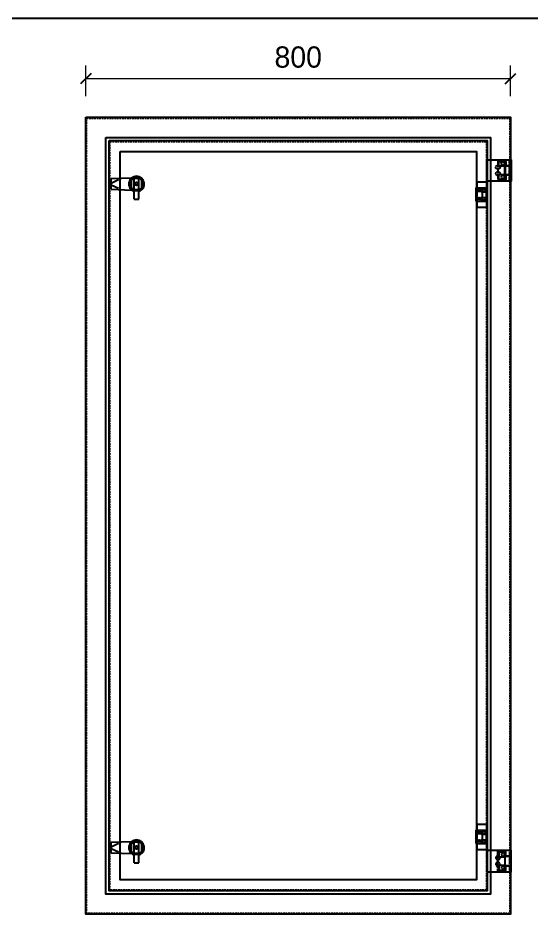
# Model space of a CAD drawing. Header units: millimetres. Extents: x 0 to 3953, y 0 to 2795.
# Drawn here: x 1174 to 2141, y 1088 to 2795 of the extents above; entities that cross this region are included whole.
import ezdxf

# ---------------------------------------------------------------- set-up
doc = ezdxf.new("R2010")
doc.units = ezdxf.units.MM
doc.linetypes.add('HIDDEN2', pattern=[4.7625, 3.175, -1.5875])
doc.layers.add('DIM', color=253, linetype='Continuous')
doc.layers.add('HEATER', color=1, linetype='Continuous')
doc.styles.add('Arial', font='arial.ttf')
doc.dimstyles.new('Dim-40', dxfattribs={"dimtxt": 40, "dimasz": 20, "dimexe": 25, "dimexo": 40, "dimgap": 20, "dimtad": 1, "dimdec": 0, "dimtxsty": 'Standard', "dimblk": 'OBLIQUE', "dimcen": 15, "dimclrd": 5, "dimclre": 5, "dimclrt": 3, "dimazin": 3, "dimtfac": 1, "dimtdec": 0, "dimtmove": 0, "dimatfit": 3, "dimldrblk": 'ARCHTICK', "dimlwd": 9, "dimlwe": 9})

# ---------------------------------------------------------------- blocks, each defined once
blk = doc.blocks.new('HL044-1.3-C')
at = {"color": 1, "linetype": 'HIDDEN2', "ltscale": 0.5}
for p, q in [((-25, 40), (-25, 0)), ((-3, 0), (-3, 40))]:
    blk.add_line(p, q, dxfattribs=at)
at = {"color": 1}
for p, q in [((-12, 29), (0, 29)), ((-12, 11), (-12, 29)), ((-11, 28.5), (0, 28.5)), ((-11, 28.5), (-11, 11.5)), ((0, 11), (-12, 11)), ((0, 11.5), (-11, 11.5))]:
    blk.add_line(p, q, dxfattribs=at)
blk.add_lwpolyline([(-46, 40), (0, 40), (0, 0), (-46, 0)], close=True, dxfattribs=at)
at = {"color": 1, "linetype": 'HIDDEN2', "ltscale": 0.5}
for centre, radius in [((-15.5, 32.5), 3), ((-25, 26), 4), ((-25, 14), 4), ((-15.5, 7.5), 3)]:
    blk.add_circle(centre, radius, dxfattribs=at)
blk = doc.blocks.new('SDGFGHGHG')
at = {"layer": 'HEATER'}
for p, q in [((860935.9, 570742), (860935.9, 570784.3)), ((860944.9, 570742), (860944.9, 570784.3)), ((860892.9, 570780.5), (860931.6, 570782)), ((860892.9, 570760.5), (860892.9, 570780.5)), ((860892.9, 570771.9), (860906.3, 570778.7)), ((860892.9, 570769.1), (860906.3, 570762.4)), ((860937.5, 570771.3), (860939.5, 570771.3)), ((860937.5, 570769.8), (860939.5, 570769.8)), ((860939.5, 570773.5), (860939.5, 570771.3)), ((860939.5, 570769.8), (860939.5, 570767.6)), ((860941.3, 570773.5), (860941.3, 570771.3)), ((860941.3, 570771.3), (860943.4, 570771.3)), ((860941.3, 570769.8), (860941.3, 570767.6)), ((860941.3, 570769.8), (860943.4, 570769.8)), ((860892.9, 570760.5), (860931.6, 570759.1)), ((860935.9, 570742), (860944.9, 570742))]:
    blk.add_line(p, q, dxfattribs=at)
blk.add_circle((860940.4, 570770.5), 3.08, dxfattribs=at)
blk.add_arc((860940.4, 570770.5), 14.5, 288.08, 251.92, dxfattribs=at)
blk = doc.blocks.new('SĐFHGGH')
at = {"layer": 'HEATER'}
for points in [[(860943.4, 570717), (860943.4, 570718.4), (860937.4, 570718.4), (860937.4, 570717)], [(860928.8, 570702.4), (860927.4, 570702.4), (860927.4, 570708.4), (860928.8, 570708.4)], [(860952.1, 570702.4), (860953.4, 570702.4), (860953.4, 570708.4), (860952.1, 570708.4)], [(860943.4, 570693.8), (860943.4, 570692.4), (860937.4, 570692.4), (860937.4, 570693.8)]]:
    blk.add_lwpolyline(points, dxfattribs=at)
for start, end in [(104.4775, 165.5225), (14.4775, 75.5225), (194.4775, 255.5225), (284.4775, 345.5225)]:
    blk.add_arc((860940.4, 570705.4), 12, start, end, dxfattribs=at)
blk = doc.blocks.new('MS722')
for name, p in [('SDGFGHGHG', (-860940.4, -570770.5)), ('SĐFHGGH', (-860940.4, -570705.4))]:
    blk.add_blockref(name, p)
blk = doc.blocks.new('*D3')
at = {"color": 0, "linetype": 'ByBlock', "lineweight": -2}
for p, q in [((1311.1, 2691.2), (1291.1, 2671.2)), ((2091.1, 2671.2), (2111.1, 2691.2))]:
    blk.add_line(p, q, dxfattribs=at)
at = {"layer": 'Defpoints', "color": 0, "transparency": 16777216}
for p in [(2101.1, 2681.2), (1301.1, 2608.5), (2101.1, 2608.5)]:
    blk.add_point(p, dxfattribs=at)
at = {"layer": 'DIM', "color": 5, "lineweight": 9, "transparency": 16777216}
for p, q in [((1301.1, 2648.5), (1301.1, 2706.2)), ((2101.1, 2648.5), (2101.1, 2706.2)), ((1301.1, 2681.2), (2101.1, 2681.2))]:
    blk.add_line(p, q, dxfattribs=at)
at = {"layer": 'DIM', "color": 3, "transparency": 16777216, "insert": (1701.1, 2721.6), "char_height": 40, "attachment_point": 5}
blk.add_mtext('800', dxfattribs=at)
blk = doc.blocks.new('_ArchTick')
at = {"color": 0, "const_width": 0.15}
blk.add_lwpolyline([(-0.5, -0.5), (0.5, 0.5)], dxfattribs=at)
blk = doc.blocks.new('_Oblique')
at = {"color": 0, "linetype": 'ByBlock', "lineweight": -2}
blk.add_line((-0.5, -0.5), (0.5, 0.5), dxfattribs=at)
blk = doc.blocks.new('KHUNG CHUẨN')
at = {"color": 7}
blk.add_lwpolyline([(16919.2, -26555.2), (19889.2, -26555.2), (19889.2, -28655.2), (16919.2, -28655.2)], close=True, dxfattribs=at)
at = {"color": 3, "style": 'Arial'}
for tag, p in [('#01', (17055.6, -28580.1)), ('#02', (17431.4, -28580.1)), ('#03', (18030.6, -28580.1)), ('#08', (18751.7, -28580.1)), ('#10', (19064.8, -28580.1)), ('#11', (19060.3, -28625.7)), ('#04', (17024.8, -28634.6)), ('#05', (17308.5, -28633)), ('#06', (17632.7, -28633.7)), ('#07', (18002, -28634.7)), ('#09', (18753.8, -28632.6)), ('#12', (19806.5, -28628.9))]:
    blk.add_attdef(tag, p, '', height=20, dxfattribs=at)
blk = doc.blocks.new('ovan6x9')
at = {"color": 2}
for p, q in [((2, 6), (8, 6)), ((2, 0), (8, 0))]:
    blk.add_line(p, q, dxfattribs=at)
for centre, start, end in [((2, 3), 90, 270), ((8, 3), 270, 90)]:
    blk.add_arc(centre, 3, start, end, dxfattribs=at)
blk = doc.blocks.new('HL036-1-1')
at = {"color": 1}
blk.add_line((9.5, 36.2), (9.5, 12.2), dxfattribs=at)
for points in [[(-2.5, 12.2), (17.5, 12.2), (17.5, 36.2), (-2.5, 36.2)], [(0, 48.5), (17.5, 48.5), (17.5, 0), (0, 0)]]:
    blk.add_lwpolyline(points, close=True, dxfattribs=at)
for centre, radius in [((12.7, 32.5), 2.5), ((3.5, 31.8), 2), ((3.5, 16.8), 2), ((12.7, 16), 2.5)]:
    blk.add_circle(centre, radius, dxfattribs=at)

msp = doc.modelspace()

# ---------------------------------------------------------------- linework, layer by layer
for points in [[(1301.1, 2608.5), (2101.1, 2608.5), (2101.1, 1108.5), (1301.1, 1108.5)], [(1339.1, 2570.5), (2063.1, 2570.5), (2063.1, 1146.5), (1339.1, 1146.5)], [(2079.1, 2525.5), (2092.1, 2525.5), (2092.1, 2516.5), (2079.1, 2516.5)], [(2079.1, 2500.5), (2092.1, 2500.5), (2092.1, 2491.5), (2079.1, 2491.5)], [(2079.1, 1216.5), (2092.1, 1216.5), (2092.1, 1225.5), (2079.1, 1225.5)], [(2079.1, 1191.5), (2092.1, 1191.5), (2092.1, 1200.5), (2079.1, 1200.5)]]:
    msp.add_lwpolyline(points, close=True)
at = {"linetype": 'HIDDEN2'}
msp.add_lwpolyline([(1302.6, 2607), (2099.6, 2607), (2099.6, 1110), (1302.6, 1110)], close=True, dxfattribs=at)
at = {"color": 6}
msp.add_lwpolyline([(1345.1, 2564.5), (2057.1, 2564.5), (2057.1, 1152.5), (1345.1, 1152.5)], close=True, dxfattribs=at)
at = {"color": 6, "linetype": 'HIDDEN2'}
msp.add_lwpolyline([(1346.6, 2563), (2055.6, 2563), (2055.6, 1154), (1346.6, 1154)], close=True, dxfattribs=at)
at = {"color": 3}
msp.add_lwpolyline([(1365.6, 2544), (2036.6, 2544), (2036.6, 1173), (1365.6, 1173)], close=True, dxfattribs=at)
at = {"color": 2}
for points in [[(1386.3, 2472.7), (1406.8, 2472.7), (1406.8, 2493.2), (1386.3, 2493.2)], [(1386.3, 1223.7), (1406.8, 1223.7), (1406.8, 1244.2), (1386.3, 1244.2)]]:
    msp.add_lwpolyline(points, close=True, dxfattribs=at)

# ---------------------------------------------------------------- block references
at = {"color": 3, "xscale": 1.331000000005587, "yscale": 1.331000000005587, "zscale": 1.331000000005587}
msp.add_blockref('KHUNG CHUẨN', (-22519.5, 38140), dxfattribs=at)
for name, p in [('HL044-1.3-C', (2102.1, 2488.5)), ('MS722', (1396.6, 2483)), ('MS722', (1396.6, 1233.9))]:
    msp.add_blockref(name, p)
at = {"color": 7}
for name, p in [('HL036-1-1', (2038.1, 2438.7)), ('ovan6x9', (2045.8, 2468.2)), ('ovan6x9', (2045.8, 2451.7)), ('HL036-1-1', (2038.1, 1229.7)), ('ovan6x9', (2045.8, 1259.2)), ('ovan6x9', (2045.8, 1242.7))]:
    msp.add_blockref(name, p, dxfattribs=at)
at = {"xscale": -1, "rotation": 180}
msp.add_blockref('HL044-1.3-C', (2102.1, 1228.5), dxfattribs=at)

# ---------------------------------------------------------------- dimensions: what is measured, and where the dimension line sits
at = {"layer": 'DIM', "color": 2}
dim = msp.add_linear_dim(base=(2101.1, 2681.2), p1=(1301.1, 2608.5), p2=(2101.1, 2608.5), dimstyle='Dim-40', dxfattribs=at)
dim.commit()
dim.dimension.update_dxf_attribs({"geometry": '*D3', "text_midpoint": (1701.1, 2721.6)})

doc.saveas('drawing.dxf')
